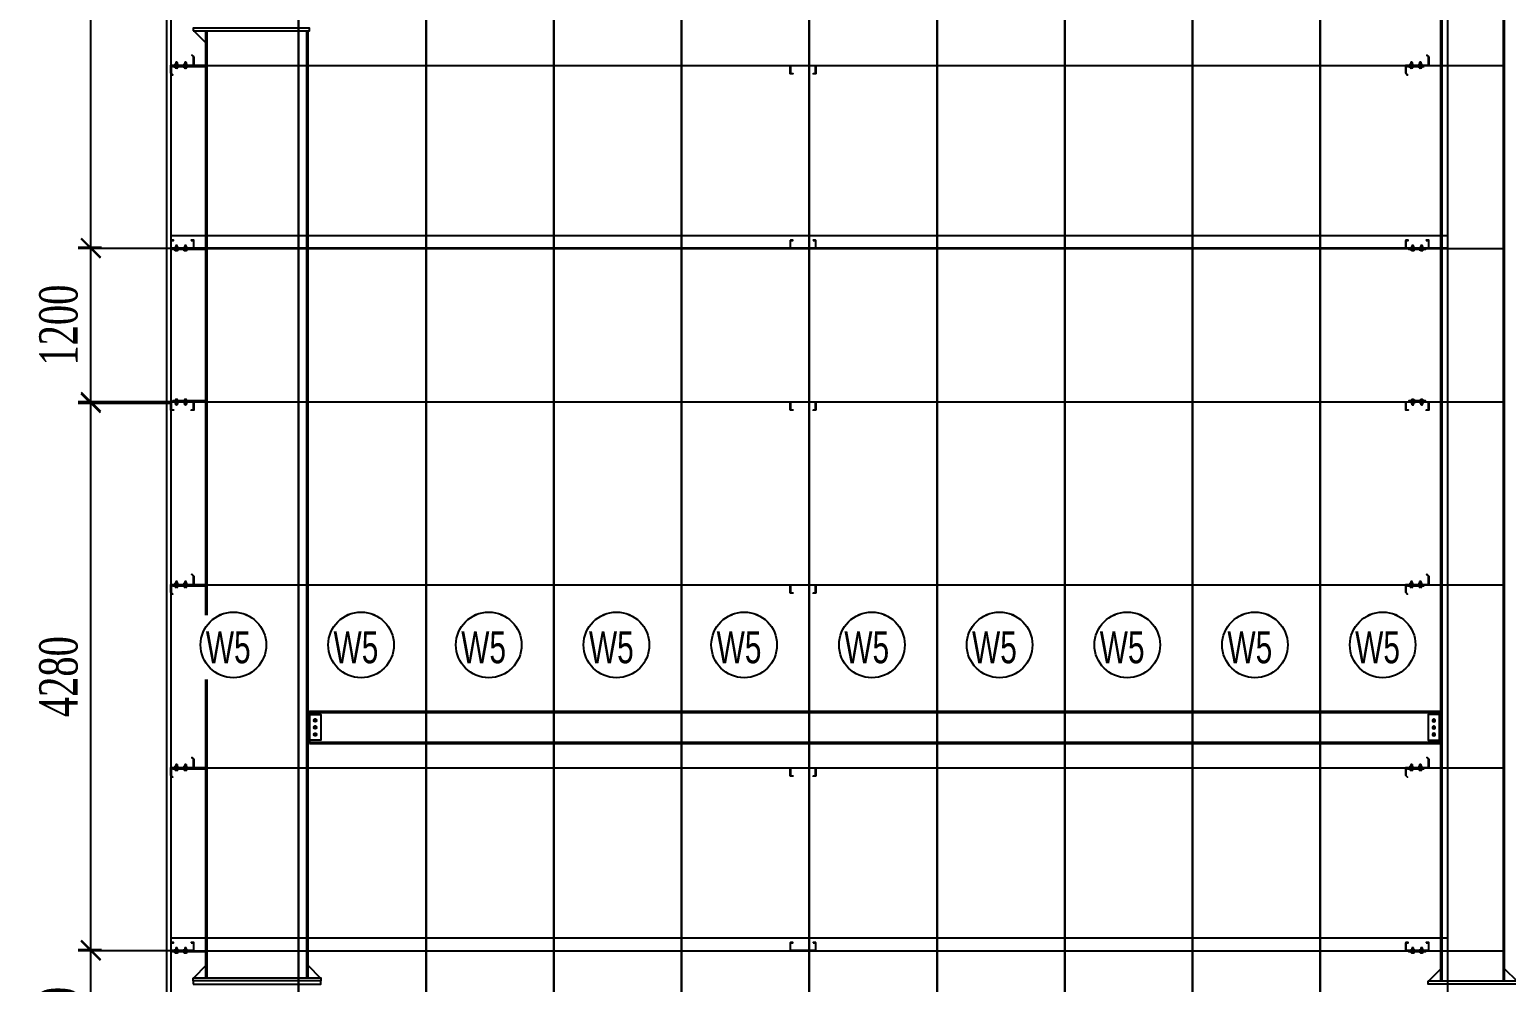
# Model space of a CAD drawing. Header units: inches. Extents: x 315041 to 662841, y -45540 to -35018.
# Drawn here: x 332066.6 to 332182.2, y -38412.7 to -38338 of the extents above; entities that cross this region are included whole.
import ezdxf

# ---------------------------------------------------------------- set-up
doc = ezdxf.new("R2010")
doc.units = ezdxf.units.IN
doc.header["$MEASUREMENT"] = 0
doc.linetypes.add('CENTER2', pattern=[28.575, 19.05, -3.175, 3.175, -3.175])
for name, color, linetype in [('2', 2, 'Continuous'), ('251', 251, 'Continuous'), ('3', 3, 'Continuous'), ('5', 5, 'Continuous'), ('6', 6, 'Continuous'), ('7', 7, 'Continuous'), ('8', 8, 'Continuous'), ('9', 9, 'Continuous')]:
    doc.layers.add(name, color=color, linetype=linetype)
doc.styles.add('ST1', font='times.ttf', dxfattribs={"width": 0.7})
doc.styles.add('ST1H', font='vnshxh.shx', dxfattribs={"width": 0.7})
doc.dimstyles.new('100', dxfattribs={"dimtxt": 3, "dimasz": 1.5, "dimexe": 1, "dimexo": 0, "dimgap": 1, "dimtad": 1, "dimdec": 0, "dimlfac": 100, "dimzin": 0, "dimdsep": 46, "dimtxsty": 'ST1', "dimblk": 'OBLIQUE', "dimcen": 1, "dimdle": 1, "dimclrd": 8, "dimclre": 8, "dimclrt": 3, "dimadec": 0, "dimazin": 0, "dimtfac": 1, "dimtdec": 0, "dimtix": 1, "dimtmove": 1, "dimatfit": 3, "dimfxl": 0, "dimtfill": 1, "dimtolj": 1, "dimtzin": 0, "dimlwd": -1, "dimlwe": -1, "dimarcsym": 1})

# ---------------------------------------------------------------- blocks, each defined once
blk = doc.blocks.new('A$C2C995D6F')
at = {"layer": '7'}
for p, q in [((0.252, 0.126), (0, 0.126)), ((0.126, 0.252), (0.126, 0))]:
    blk.add_line(p, q, dxfattribs=at)
blk.add_circle((0.126, 0.126), 0.0917, dxfattribs=at)
blk = doc.blocks.new('A$C6A7930B6')
at = {"layer": '2'}
h = blk.add_hatch(dxfattribs=at)
h.set_pattern_fill('ANSI31', color=256, scale=0.125, angle=-90, style=0)
h.set_pattern_definition([(315, (3303.04439, 11524.56439), (0.011048543456, 0.011048543456), [])])
h.paths.add_polyline_path([(1.5, 1.185), (1.5, 0.619), (0.016, 0.619), (0.016, 0.124), (0.129, 0.011), (0.118, 0), (0, 0.118), (0, 0.635), (1.484, 0.635), (1.484, 1.179), (1.371, 1.292), (1.382, 1.303)])
at = {"layer": '251'}
h = blk.add_hatch(color=256, dxfattribs=at)
h.paths.add_polyline_path([(0.314, 0.668), (0.31, 0.668, 0.192582), (0.332, 0.676, 0.192582), (0.353, 0.668)])
h.paths.add_polyline_path([(0.397, 0.668, 0.192582), (0.418, 0.676, 0.192582), (0.44, 0.668)])
h = blk.add_hatch(color=256, dxfattribs=at)
h.paths.add_polyline_path([(0.314, 0.455), (0.31, 0.455, 0.192582), (0.332, 0.464, 0.192582), (0.353, 0.455)])
h.paths.add_polyline_path([(0.397, 0.455, 0.192582), (0.418, 0.464, 0.192582), (0.44, 0.455)])
h = blk.add_hatch(color=256, dxfattribs=at)
h.paths.add_polyline_path([(0.898, 0.668), (0.893, 0.668, 0.192582), (0.915, 0.676, 0.192582), (0.937, 0.668)])
h.paths.add_polyline_path([(0.98, 0.668, 0.192582), (1.002, 0.676, 0.192582), (1.023, 0.668)])
h = blk.add_hatch(color=256, dxfattribs=at)
h.paths.add_polyline_path([(0.898, 0.455), (0.893, 0.455, 0.192582), (0.915, 0.464, 0.192582), (0.937, 0.455)])
h.paths.add_polyline_path([(0.98, 0.455, 0.192582), (1.002, 0.464, 0.192582), (1.023, 0.455)])
at = {"layer": '9', "linetype": 'Continuous'}
h = blk.add_hatch(dxfattribs=at)
h.set_pattern_fill('ANSI31', color=250, scale=0.25, angle=-90, style=0)
h.set_pattern_definition([(315, (3302.900187, 11527.014995), (0.02209708691, 0.02209708691), [])])
h.paths.add_polyline_path([(2.292, 0.552), (2.292, 0.619), (0.125, 0.619), (0.125, 0.552)])
at = {"layer": '2'}
blk.add_lwpolyline([(1.5, 1.185), (1.5, 0.619), (0.016, 0.619), (0.016, 0.124), (0.129, 0.011), (0.118, 0), (0, 0.118), (0, 0.635), (1.484, 0.635), (1.484, 1.179), (1.371, 1.292), (1.382, 1.303)], close=True, dxfattribs=at)
at = {"layer": '5', "linetype": 'CENTER2', "ltscale": 0.2}
for p, q in [((0.375, 0.436), (0.375, 0.859)), ((0.958, 0.436), (0.958, 0.859))]:
    blk.add_line(p, q, dxfattribs=at)
at = {"layer": '6'}
blk.add_lwpolyline([(2.292, 0.552), (2.292, 0.619), (0.125, 0.619), (0.125, 0.552), (2.292, 0.552)], dxfattribs=at)
at = {"layer": '8'}
for p, q in [((0.288, 0.676), (0.288, 0.739)), ((0.288, 0.464), (0.288, 0.526)), ((0.44, 0.748), (0.31, 0.748)), ((0.44, 0.535), (0.31, 0.535)), ((0.436, 0.668), (0.314, 0.668)), ((0.436, 0.552), (0.314, 0.552)), ((0.436, 0.455), (0.314, 0.455)), ((0.335, 0.832), (0.325, 0.824)), ((0.325, 0.824), (0.335, 0.817)), ((0.335, 0.772), (0.325, 0.764)), ((0.325, 0.764), (0.325, 0.748)), ((0.325, 0.635), (0.325, 0.552)), ((0.332, 0.676), (0.332, 0.739)), ((0.332, 0.676), (0.332, 0.739)), ((0.332, 0.464), (0.332, 0.526)), ((0.332, 0.464), (0.332, 0.526)), ((0.415, 0.837), (0.335, 0.837)), ((0.335, 0.832), (0.335, 0.837)), ((0.335, 0.832), (0.375, 0.835)), ((0.35, 0.759), (0.415, 0.765)), ((0.425, 0.759), (0.35, 0.759)), ((0.375, 0.837), (0.375, 0.835)), ((0.375, 0.835), (0.375, 0.837)), ((0.415, 0.837), (0.42, 0.83)), ((0.42, 0.83), (0.415, 0.825)), ((0.415, 0.78), (0.425, 0.774)), ((0.425, 0.774), (0.415, 0.765)), ((0.415, 0.765), (0.425, 0.759)), ((0.418, 0.676), (0.418, 0.739)), ((0.418, 0.464), (0.418, 0.526)), ((0.425, 0.759), (0.425, 0.748)), ((0.425, 0.635), (0.425, 0.552)), ((0.462, 0.676), (0.462, 0.739)), ((0.462, 0.464), (0.462, 0.526)), ((0.872, 0.676), (0.872, 0.739)), ((0.872, 0.464), (0.872, 0.526)), ((1.023, 0.748), (0.893, 0.748)), ((1.023, 0.535), (0.893, 0.535)), ((1.019, 0.668), (0.898, 0.668)), ((1.019, 0.552), (0.898, 0.552)), ((1.019, 0.455), (0.898, 0.455)), ((0.918, 0.832), (0.908, 0.824)), ((0.908, 0.824), (0.918, 0.817)), ((0.918, 0.772), (0.908, 0.764)), ((0.908, 0.764), (0.908, 0.748)), ((0.908, 0.635), (0.908, 0.552)), ((0.915, 0.676), (0.915, 0.739)), ((0.915, 0.676), (0.915, 0.739)), ((0.915, 0.464), (0.915, 0.526)), ((0.915, 0.464), (0.915, 0.526)), ((0.998, 0.837), (0.918, 0.837)), ((0.918, 0.832), (0.918, 0.837)), ((0.918, 0.832), (0.958, 0.835)), ((0.933, 0.759), (0.998, 0.765)), ((1.008, 0.759), (0.933, 0.759)), ((0.958, 0.837), (0.958, 0.835)), ((0.958, 0.835), (0.958, 0.837)), ((0.998, 0.837), (1.003, 0.83)), ((1.003, 0.83), (0.998, 0.825)), ((0.998, 0.78), (1.008, 0.774)), ((1.008, 0.774), (0.998, 0.765)), ((0.998, 0.765), (1.008, 0.759)), ((1.002, 0.676), (1.002, 0.739)), ((1.002, 0.464), (1.002, 0.526)), ((1.008, 0.759), (1.008, 0.748)), ((1.008, 0.635), (1.008, 0.552)), ((1.045, 0.676), (1.045, 0.739)), ((1.045, 0.464), (1.045, 0.526))]:
    blk.add_line(p, q, dxfattribs=at)
for points in [[(0.275, 0.65), (0.275, 0.668), (0.475, 0.668), (0.475, 0.65)], [(0.275, 0.535), (0.275, 0.552), (0.475, 0.552), (0.475, 0.535)], [(0.335, 0.817), (0.325, 0.809), (0.335, 0.802), (0.415, 0.81), (0.425, 0.819), (0.415, 0.825)], [(0.335, 0.802), (0.325, 0.794), (0.335, 0.787), (0.415, 0.795), (0.425, 0.804), (0.415, 0.81)], [(0.335, 0.787), (0.325, 0.779), (0.335, 0.772), (0.415, 0.78), (0.425, 0.789), (0.415, 0.795)], [(0.859, 0.65), (0.859, 0.668), (1.058, 0.668), (1.058, 0.65)], [(0.859, 0.535), (0.859, 0.552), (1.058, 0.552), (1.058, 0.535)], [(0.918, 0.817), (0.908, 0.809), (0.918, 0.802), (0.998, 0.81), (1.008, 0.819), (0.998, 0.825)], [(0.918, 0.802), (0.908, 0.794), (0.918, 0.787), (0.998, 0.795), (1.008, 0.804), (0.998, 0.81)], [(0.918, 0.787), (0.908, 0.779), (0.918, 0.772), (0.998, 0.78), (1.008, 0.789), (0.998, 0.795)]]:
    blk.add_lwpolyline(points, close=True, dxfattribs=at)
for centre, start, end in [((0.31, 0.716), 46.39718, 133.60282), ((0.31, 0.699), 226.39718, 313.60282), ((0.31, 0.503), 46.39718, 133.60282), ((0.31, 0.486), 226.39718, 313.60282), ((0.353, 0.716), 90, 133.60282), ((0.353, 0.699), 226.39718, 270), ((0.353, 0.503), 90, 133.60282), ((0.353, 0.486), 226.39718, 270), ((0.397, 0.716), 46.39718, 90), ((0.397, 0.699), 270, 313.60282), ((0.397, 0.503), 46.39718, 90), ((0.397, 0.486), 270, 313.60282), ((0.44, 0.716), 46.39718, 133.60282), ((0.44, 0.699), 226.39718, 313.60282), ((0.44, 0.503), 46.39718, 133.60282), ((0.44, 0.486), 226.39718, 313.60282), ((0.893, 0.716), 46.39718, 133.60282), ((0.893, 0.699), 226.39718, 313.60282), ((0.893, 0.503), 46.39718, 133.60282), ((0.893, 0.486), 226.39718, 313.60282), ((0.937, 0.716), 90, 133.60282), ((0.937, 0.699), 226.39718, 270), ((0.937, 0.503), 90, 133.60282), ((0.937, 0.486), 226.39718, 270), ((0.98, 0.716), 46.39718, 90), ((0.98, 0.699), 270, 313.60282), ((0.98, 0.503), 46.39718, 90), ((0.98, 0.486), 270, 313.60282), ((1.023, 0.716), 46.39718, 133.60282), ((1.023, 0.699), 226.39718, 313.60282), ((1.023, 0.503), 46.39718, 133.60282), ((1.023, 0.486), 226.39718, 313.60282)]:
    blk.add_arc(centre, 0.0314, start, end, dxfattribs=at)
blk = doc.blocks.new('*U148')
at = {"layer": '251'}
h = blk.add_hatch(color=256, dxfattribs=at)
h.paths.add_polyline_path([(-0.053, -0.04), (-0.053, -0.043, -0.192582), (-0.048, -0.029, -0.192582), (-0.053, -0.014)])
h.paths.add_polyline_path([(-0.053, 0.014, -0.192582), (-0.048, 0.029, -0.192582), (-0.053, 0.043)])
h = blk.add_hatch(color=256, dxfattribs=at)
h.paths.add_polyline_path([(0.067, -0.04), (0.067, -0.043, -0.192582), (0.073, -0.029, -0.192582), (0.067, -0.014)])
h.paths.add_polyline_path([(0.067, 0.014, -0.192582), (0.073, 0.029, -0.192582), (0.067, 0.043)])
at = {"layer": '5', "linetype": 'CENTER2', "ltscale": 0.2}
blk.add_line((-0.077, 0), (0.206, 0), dxfattribs=at)
at = {"layer": '8'}
for p, q in [((-0.053, 0.04), (-0.053, -0.04)), ((-0.048, 0.058), (-0.006, 0.058)), ((-0.048, 0.029), (-0.006, 0.029)), ((0, 0.043), (0, -0.043)), ((0.056, 0.033), (0, 0.033)), ((0.056, -0.066), (0.056, 0.066)), ((0.056, 0.066), (0.067, 0.066)), ((0.067, -0.066), (0.067, 0.066)), ((0.067, 0.04), (0.067, -0.04)), ((0.073, 0.058), (0.115, 0.058)), ((0.073, 0.029), (0.115, 0.029)), ((0.12, 0.043), (0.12, -0.043)), ((0.128, 0.033), (0.12, 0.033)), ((0.132, 0.027), (0.128, 0.033)), ((0.128, 0.033), (0.128, -0.017)), ((0.128, -0.017), (0.132, 0.027)), ((0.138, 0.033), (0.132, 0.027)), ((0.142, 0.027), (0.138, 0.033)), ((0.175, 0.03), (0.172, 0.027)), ((0.18, 0.027), (0.175, 0.03)), ((0.177, -0.027), (0.178, 0)), ((0.18, 0), (0.178, 0)), ((0.178, 0), (0.18, 0)), ((0.18, 0.027), (0.18, -0.027)), ((-0.048, -0.029), (-0.006, -0.029)), ((-0.048, -0.029), (-0.006, -0.029)), ((-0.048, -0.058), (-0.006, -0.058)), ((0.056, -0.033), (0, -0.033)), ((0.056, -0.066), (0.067, -0.066)), ((0.073, -0.029), (0.115, -0.029)), ((0.073, -0.029), (0.115, -0.029)), ((0.073, -0.058), (0.115, -0.058)), ((0.131, -0.033), (0.12, -0.033)), ((0.137, -0.027), (0.131, -0.033)), ((0.171, -0.033), (0.167, -0.027)), ((0.177, -0.027), (0.171, -0.033)), ((0.177, -0.027), (0.18, -0.027))]:
    blk.add_line(p, q, dxfattribs=at)
for points in [[(0.147, -0.027), (0.141, -0.033), (0.137, -0.027), (0.142, 0.027), (0.148, 0.033), (0.152, 0.027)], [(0.157, -0.027), (0.151, -0.033), (0.147, -0.027), (0.152, 0.027), (0.158, 0.033), (0.162, 0.027)], [(0.167, -0.027), (0.161, -0.033), (0.157, -0.027), (0.162, 0.027), (0.168, 0.033), (0.172, 0.027)]]:
    blk.add_lwpolyline(points, close=True, dxfattribs=at)
for centre, start, end in [((-0.032, 0.043), 136.39718, 223.60282), ((-0.032, 0.014), 136.39718, 180), ((-0.021, 0.043), 316.39718, 43.60282), ((-0.021, 0.014), 0, 43.60282), ((0.088, 0.043), 136.39718, 223.60282), ((0.088, 0.014), 136.39718, 180), ((0.099, 0.043), 316.39718, 43.60282), ((0.099, 0.014), 0, 43.60282), ((-0.032, -0.014), 180, 223.60282), ((-0.032, -0.043), 136.39718, 223.60282), ((-0.021, -0.014), 316.39718, 0), ((-0.021, -0.043), 316.39718, 43.60282), ((0.088, -0.014), 180, 223.60282), ((0.088, -0.043), 136.39718, 223.60282), ((0.099, -0.014), 316.39718, 0), ((0.099, -0.043), 316.39718, 43.60282)]:
    blk.add_arc(centre, 0.0209, start, end, dxfattribs=at)
blk = doc.blocks.new('*U149')
at = {"layer": '251'}
h = blk.add_hatch(color=256, dxfattribs=at)
h.paths.add_polyline_path([(-0.053, -0.04), (-0.053, -0.043, -0.192582), (-0.048, -0.029, -0.192582), (-0.053, -0.014)])
h.paths.add_polyline_path([(-0.053, 0.014, -0.192582), (-0.048, 0.029, -0.192582), (-0.053, 0.043)])
h = blk.add_hatch(color=256, dxfattribs=at)
h.paths.add_polyline_path([(0.067, -0.04), (0.067, -0.043, -0.192582), (0.073, -0.029, -0.192582), (0.067, -0.014)])
h.paths.add_polyline_path([(0.067, 0.014, -0.192582), (0.073, 0.029, -0.192582), (0.067, 0.043)])
at = {"layer": '5', "linetype": 'CENTER2', "ltscale": 0.2}
blk.add_line((-0.077, 0), (0.206, 0), dxfattribs=at)
at = {"layer": '8'}
for p, q in [((-0.053, 0.04), (-0.053, -0.04)), ((-0.048, 0.058), (-0.006, 0.058)), ((-0.048, 0.029), (-0.006, 0.029)), ((0, 0.043), (0, -0.043)), ((0.056, 0.033), (0, 0.033)), ((0.056, -0.066), (0.056, 0.066)), ((0.056, 0.066), (0.067, 0.066)), ((0.067, -0.066), (0.067, 0.066)), ((0.067, 0.04), (0.067, -0.04)), ((0.073, 0.058), (0.115, 0.058)), ((0.073, 0.029), (0.115, 0.029)), ((0.12, 0.043), (0.12, -0.043)), ((0.128, 0.033), (0.12, 0.033)), ((0.132, 0.027), (0.128, 0.033)), ((0.128, 0.033), (0.128, -0.017)), ((0.128, -0.017), (0.132, 0.027)), ((0.138, 0.033), (0.132, 0.027)), ((0.142, 0.027), (0.138, 0.033)), ((0.175, 0.03), (0.172, 0.027)), ((0.18, 0.027), (0.175, 0.03)), ((0.177, -0.027), (0.178, 0)), ((0.18, 0), (0.178, 0)), ((0.178, 0), (0.18, 0)), ((0.18, 0.027), (0.18, -0.027)), ((-0.048, -0.029), (-0.006, -0.029)), ((-0.048, -0.029), (-0.006, -0.029)), ((-0.048, -0.058), (-0.006, -0.058)), ((0.056, -0.033), (0, -0.033)), ((0.056, -0.066), (0.067, -0.066)), ((0.073, -0.029), (0.115, -0.029)), ((0.073, -0.029), (0.115, -0.029)), ((0.073, -0.058), (0.115, -0.058)), ((0.131, -0.033), (0.12, -0.033)), ((0.137, -0.027), (0.131, -0.033)), ((0.171, -0.033), (0.167, -0.027)), ((0.177, -0.027), (0.171, -0.033)), ((0.177, -0.027), (0.18, -0.027))]:
    blk.add_line(p, q, dxfattribs=at)
for points in [[(0.147, -0.027), (0.141, -0.033), (0.137, -0.027), (0.142, 0.027), (0.148, 0.033), (0.152, 0.027)], [(0.157, -0.027), (0.151, -0.033), (0.147, -0.027), (0.152, 0.027), (0.158, 0.033), (0.162, 0.027)], [(0.167, -0.027), (0.161, -0.033), (0.157, -0.027), (0.162, 0.027), (0.168, 0.033), (0.172, 0.027)]]:
    blk.add_lwpolyline(points, close=True, dxfattribs=at)
for centre, start, end in [((-0.032, 0.043), 136.39718, 223.60282), ((-0.032, 0.014), 136.39718, 180), ((-0.021, 0.043), 316.39718, 43.60282), ((-0.021, 0.014), 0, 43.60282), ((0.088, 0.043), 136.39718, 223.60282), ((0.088, 0.014), 136.39718, 180), ((0.099, 0.043), 316.39718, 43.60282), ((0.099, 0.014), 0, 43.60282), ((-0.032, -0.014), 180, 223.60282), ((-0.032, -0.043), 136.39718, 223.60282), ((-0.021, -0.014), 316.39718, 0), ((-0.021, -0.043), 316.39718, 43.60282), ((0.088, -0.014), 180, 223.60282), ((0.088, -0.043), 136.39718, 223.60282), ((0.099, -0.014), 316.39718, 0), ((0.099, -0.043), 316.39718, 43.60282)]:
    blk.add_arc(centre, 0.0209, start, end, dxfattribs=at)
blk = doc.blocks.new('A$C174458B3')
at = {"layer": '2'}
blk.add_lwpolyline([(1.333, 0.017), (1.483, 0.017), (1.483, 0.525), (0.017, 0.525), (0.017, 0.017), (0.167, 0.017), (0.167, 0), (0, 0), (0, 0.542), (1.5, 0.542), (1.5, 0), (1.333, 0), (1.333, 0.017)], dxfattribs=at)
at = {"layer": '5'}
blk.add_lwpolyline([(2.292, 0.542), (2.292, 0.608), (0.125, 0.608), (0.125, 0.542), (2.292, 0.542)], dxfattribs=at)
at = {"layer": '251', "color": 147, "xscale": 1.5, "yscale": 1.5, "zscale": 1.5, "rotation": 270}
for name, p in [('*U149', (0.375, 0.608)), ('*U148', (0.958, 0.608))]:
    blk.add_blockref(name, p, dxfattribs=at)
blk = doc.blocks.new('A$C2426415A')
at = {"layer": '2'}
h = blk.add_hatch(dxfattribs=at)
h.set_pattern_fill('ANSI31', color=256, scale=0.125, angle=-90, style=0)
h.set_pattern_definition([(315, (3303.044389, 11524.564393), (0.011048543456, 0.011048543456), [])])
h.paths.add_polyline_path([(1.5, 1.185), (1.5, 0.619), (0.016, 0.619), (0.016, 0.124), (0.129, 0.011), (0.118, 0), (0, 0.118), (0, 0.635), (1.484, 0.635), (1.484, 1.179), (1.371, 1.292), (1.382, 1.303)])
at = {"layer": '251'}
h = blk.add_hatch(color=256, dxfattribs=at)
h.paths.add_polyline_path([(0.314, 0.668), (0.31, 0.668, 0.192582), (0.332, 0.676, 0.192582), (0.353, 0.668)])
h.paths.add_polyline_path([(0.397, 0.668, 0.192582), (0.418, 0.676, 0.192582), (0.44, 0.668)])
h = blk.add_hatch(color=256, dxfattribs=at)
h.paths.add_polyline_path([(0.314, 0.455), (0.31, 0.455, 0.192582), (0.332, 0.464, 0.192582), (0.353, 0.455)])
h.paths.add_polyline_path([(0.397, 0.455, 0.192582), (0.418, 0.464, 0.192582), (0.44, 0.455)])
h = blk.add_hatch(color=256, dxfattribs=at)
h.paths.add_polyline_path([(0.898, 0.668), (0.893, 0.668, 0.192582), (0.915, 0.676, 0.192582), (0.937, 0.668)])
h.paths.add_polyline_path([(0.98, 0.668, 0.192582), (1.002, 0.676, 0.192582), (1.023, 0.668)])
h = blk.add_hatch(color=256, dxfattribs=at)
h.paths.add_polyline_path([(0.898, 0.455), (0.893, 0.455, 0.192582), (0.915, 0.464, 0.192582), (0.937, 0.455)])
h.paths.add_polyline_path([(0.98, 0.455, 0.192582), (1.002, 0.464, 0.192582), (1.023, 0.455)])
at = {"layer": '9', "linetype": 'Continuous'}
h = blk.add_hatch(dxfattribs=at)
h.set_pattern_fill('ANSI31', color=250, scale=0.25, angle=-90, style=0)
h.set_pattern_definition([(315, (3302.900186, 11527.014998), (0.02209708691, 0.02209708691), [])])
h.paths.add_polyline_path([(1.208, 0.552), (1.208, 0.619), (0.125, 0.619), (0.125, 0.552)])
at = {"layer": '2'}
blk.add_lwpolyline([(1.5, 1.185), (1.5, 0.619), (0.016, 0.619), (0.016, 0.124), (0.129, 0.011), (0.118, 0), (0, 0.118), (0, 0.635), (1.484, 0.635), (1.484, 1.179), (1.371, 1.292), (1.382, 1.303)], close=True, dxfattribs=at)
at = {"layer": '5', "linetype": 'CENTER2', "ltscale": 0.2}
for p, q in [((0.375, 0.436), (0.375, 0.859)), ((0.958, 0.436), (0.958, 0.859))]:
    blk.add_line(p, q, dxfattribs=at)
at = {"layer": '6'}
blk.add_lwpolyline([(1.208, 0.552), (1.208, 0.619), (0.125, 0.619), (0.125, 0.552), (1.208, 0.552)], dxfattribs=at)
at = {"layer": '8'}
for p, q in [((0.288, 0.676), (0.288, 0.739)), ((0.288, 0.464), (0.288, 0.526)), ((0.44, 0.748), (0.31, 0.748)), ((0.44, 0.535), (0.31, 0.535)), ((0.436, 0.668), (0.314, 0.668)), ((0.436, 0.552), (0.314, 0.552)), ((0.436, 0.455), (0.314, 0.455)), ((0.335, 0.832), (0.325, 0.824)), ((0.325, 0.824), (0.335, 0.817)), ((0.335, 0.772), (0.325, 0.764)), ((0.325, 0.764), (0.325, 0.748)), ((0.325, 0.635), (0.325, 0.552)), ((0.332, 0.676), (0.332, 0.739)), ((0.332, 0.676), (0.332, 0.739)), ((0.332, 0.464), (0.332, 0.526)), ((0.332, 0.464), (0.332, 0.526)), ((0.415, 0.837), (0.335, 0.837)), ((0.335, 0.832), (0.335, 0.837)), ((0.335, 0.832), (0.375, 0.835)), ((0.35, 0.759), (0.415, 0.765)), ((0.425, 0.759), (0.35, 0.759)), ((0.375, 0.837), (0.375, 0.835)), ((0.375, 0.835), (0.375, 0.837)), ((0.415, 0.837), (0.42, 0.83)), ((0.42, 0.83), (0.415, 0.825)), ((0.415, 0.78), (0.425, 0.774)), ((0.425, 0.774), (0.415, 0.765)), ((0.415, 0.765), (0.425, 0.759)), ((0.418, 0.676), (0.418, 0.739)), ((0.418, 0.464), (0.418, 0.526)), ((0.425, 0.759), (0.425, 0.748)), ((0.425, 0.635), (0.425, 0.552)), ((0.462, 0.676), (0.462, 0.739)), ((0.462, 0.464), (0.462, 0.526)), ((0.872, 0.676), (0.872, 0.739)), ((0.872, 0.464), (0.872, 0.526)), ((1.023, 0.748), (0.893, 0.748)), ((1.023, 0.535), (0.893, 0.535)), ((1.019, 0.668), (0.898, 0.668)), ((1.019, 0.552), (0.898, 0.552)), ((1.019, 0.455), (0.898, 0.455)), ((0.918, 0.832), (0.908, 0.824)), ((0.908, 0.824), (0.918, 0.817)), ((0.918, 0.772), (0.908, 0.764)), ((0.908, 0.764), (0.908, 0.748)), ((0.908, 0.635), (0.908, 0.552)), ((0.915, 0.676), (0.915, 0.739)), ((0.915, 0.676), (0.915, 0.739)), ((0.915, 0.464), (0.915, 0.526)), ((0.915, 0.464), (0.915, 0.526)), ((0.998, 0.837), (0.918, 0.837)), ((0.918, 0.832), (0.918, 0.837)), ((0.918, 0.832), (0.958, 0.835)), ((0.933, 0.759), (0.998, 0.765)), ((1.008, 0.759), (0.933, 0.759)), ((0.958, 0.837), (0.958, 0.835)), ((0.958, 0.835), (0.958, 0.837)), ((0.998, 0.837), (1.003, 0.83)), ((1.003, 0.83), (0.998, 0.825)), ((0.998, 0.78), (1.008, 0.774)), ((1.008, 0.774), (0.998, 0.765)), ((0.998, 0.765), (1.008, 0.759)), ((1.002, 0.676), (1.002, 0.739)), ((1.002, 0.464), (1.002, 0.526)), ((1.008, 0.759), (1.008, 0.748)), ((1.008, 0.635), (1.008, 0.552)), ((1.045, 0.676), (1.045, 0.739)), ((1.045, 0.464), (1.045, 0.526))]:
    blk.add_line(p, q, dxfattribs=at)
for points in [[(0.275, 0.65), (0.275, 0.668), (0.475, 0.668), (0.475, 0.65)], [(0.275, 0.535), (0.275, 0.552), (0.475, 0.552), (0.475, 0.535)], [(0.335, 0.817), (0.325, 0.809), (0.335, 0.802), (0.415, 0.81), (0.425, 0.819), (0.415, 0.825)], [(0.335, 0.802), (0.325, 0.794), (0.335, 0.787), (0.415, 0.795), (0.425, 0.804), (0.415, 0.81)], [(0.335, 0.787), (0.325, 0.779), (0.335, 0.772), (0.415, 0.78), (0.425, 0.789), (0.415, 0.795)], [(0.859, 0.65), (0.859, 0.668), (1.058, 0.668), (1.058, 0.65)], [(0.859, 0.535), (0.859, 0.552), (1.058, 0.552), (1.058, 0.535)], [(0.918, 0.817), (0.908, 0.809), (0.918, 0.802), (0.998, 0.81), (1.008, 0.819), (0.998, 0.825)], [(0.918, 0.802), (0.908, 0.794), (0.918, 0.787), (0.998, 0.795), (1.008, 0.804), (0.998, 0.81)], [(0.918, 0.787), (0.908, 0.779), (0.918, 0.772), (0.998, 0.78), (1.008, 0.789), (0.998, 0.795)]]:
    blk.add_lwpolyline(points, close=True, dxfattribs=at)
for centre, start, end in [((0.31, 0.716), 46.39718, 133.60282), ((0.31, 0.699), 226.39718, 313.60282), ((0.31, 0.503), 46.39718, 133.60282), ((0.31, 0.486), 226.39718, 313.60282), ((0.353, 0.716), 90, 133.60282), ((0.353, 0.699), 226.39718, 270), ((0.353, 0.503), 90, 133.60282), ((0.353, 0.486), 226.39718, 270), ((0.397, 0.716), 46.39718, 90), ((0.397, 0.699), 270, 313.60282), ((0.397, 0.503), 46.39718, 90), ((0.397, 0.486), 270, 313.60282), ((0.44, 0.716), 46.39718, 133.60282), ((0.44, 0.699), 226.39718, 313.60282), ((0.44, 0.503), 46.39718, 133.60282), ((0.44, 0.486), 226.39718, 313.60282), ((0.893, 0.716), 46.39718, 133.60282), ((0.893, 0.699), 226.39718, 313.60282), ((0.893, 0.503), 46.39718, 133.60282), ((0.893, 0.486), 226.39718, 313.60282), ((0.937, 0.716), 90, 133.60282), ((0.937, 0.699), 226.39718, 270), ((0.937, 0.503), 90, 133.60282), ((0.937, 0.486), 226.39718, 270), ((0.98, 0.716), 46.39718, 90), ((0.98, 0.699), 270, 313.60282), ((0.98, 0.503), 46.39718, 90), ((0.98, 0.486), 270, 313.60282), ((1.023, 0.716), 46.39718, 133.60282), ((1.023, 0.699), 226.39718, 313.60282), ((1.023, 0.503), 46.39718, 133.60282), ((1.023, 0.486), 226.39718, 313.60282)]:
    blk.add_arc(centre, 0.0314, start, end, dxfattribs=at)
blk = doc.blocks.new('*U164')
at = {"layer": '251'}
h = blk.add_hatch(color=256, dxfattribs=at)
h.paths.add_polyline_path([(-0.053, -0.04), (-0.053, -0.043, -0.192582), (-0.048, -0.029, -0.192582), (-0.053, -0.014)])
h.paths.add_polyline_path([(-0.053, 0.014, -0.192582), (-0.048, 0.029, -0.192582), (-0.053, 0.043)])
h = blk.add_hatch(color=256, dxfattribs=at)
h.paths.add_polyline_path([(0.067, -0.04), (0.067, -0.043, -0.192582), (0.073, -0.029, -0.192582), (0.067, -0.014)])
h.paths.add_polyline_path([(0.067, 0.014, -0.192582), (0.073, 0.029, -0.192582), (0.067, 0.043)])
at = {"layer": '5', "linetype": 'CENTER2', "ltscale": 0.2}
blk.add_line((-0.077, 0), (0.206, 0), dxfattribs=at)
at = {"layer": '8'}
for p, q in [((-0.053, 0.04), (-0.053, -0.04)), ((-0.048, 0.058), (-0.006, 0.058)), ((-0.048, 0.029), (-0.006, 0.029)), ((0, 0.043), (0, -0.043)), ((0.056, 0.033), (0, 0.033)), ((0.056, -0.066), (0.056, 0.066)), ((0.056, 0.066), (0.067, 0.066)), ((0.067, -0.066), (0.067, 0.066)), ((0.067, 0.04), (0.067, -0.04)), ((0.073, 0.058), (0.115, 0.058)), ((0.073, 0.029), (0.115, 0.029)), ((0.12, 0.043), (0.12, -0.043)), ((0.128, 0.033), (0.12, 0.033)), ((0.132, 0.027), (0.128, 0.033)), ((0.128, 0.033), (0.128, -0.017)), ((0.128, -0.017), (0.132, 0.027)), ((0.138, 0.033), (0.132, 0.027)), ((0.142, 0.027), (0.138, 0.033)), ((0.175, 0.03), (0.172, 0.027)), ((0.18, 0.027), (0.175, 0.03)), ((0.177, -0.027), (0.178, 0)), ((0.18, 0), (0.178, 0)), ((0.178, 0), (0.18, 0)), ((0.18, 0.027), (0.18, -0.027)), ((-0.048, -0.029), (-0.006, -0.029)), ((-0.048, -0.029), (-0.006, -0.029)), ((-0.048, -0.058), (-0.006, -0.058)), ((0.056, -0.033), (0, -0.033)), ((0.056, -0.066), (0.067, -0.066)), ((0.073, -0.029), (0.115, -0.029)), ((0.073, -0.029), (0.115, -0.029)), ((0.073, -0.058), (0.115, -0.058)), ((0.131, -0.033), (0.12, -0.033)), ((0.137, -0.027), (0.131, -0.033)), ((0.171, -0.033), (0.167, -0.027)), ((0.177, -0.027), (0.171, -0.033)), ((0.177, -0.027), (0.18, -0.027))]:
    blk.add_line(p, q, dxfattribs=at)
for points in [[(0.147, -0.027), (0.141, -0.033), (0.137, -0.027), (0.142, 0.027), (0.148, 0.033), (0.152, 0.027)], [(0.157, -0.027), (0.151, -0.033), (0.147, -0.027), (0.152, 0.027), (0.158, 0.033), (0.162, 0.027)], [(0.167, -0.027), (0.161, -0.033), (0.157, -0.027), (0.162, 0.027), (0.168, 0.033), (0.172, 0.027)]]:
    blk.add_lwpolyline(points, close=True, dxfattribs=at)
for centre, start, end in [((-0.032, 0.043), 136.39718, 223.60282), ((-0.032, 0.014), 136.39718, 180), ((-0.021, 0.043), 316.39718, 43.60282), ((-0.021, 0.014), 0, 43.60282), ((0.088, 0.043), 136.39718, 223.60282), ((0.088, 0.014), 136.39718, 180), ((0.099, 0.043), 316.39718, 43.60282), ((0.099, 0.014), 0, 43.60282), ((-0.032, -0.014), 180, 223.60282), ((-0.032, -0.043), 136.39718, 223.60282), ((-0.021, -0.014), 316.39718, 0), ((-0.021, -0.043), 316.39718, 43.60282), ((0.088, -0.014), 180, 223.60282), ((0.088, -0.043), 136.39718, 223.60282), ((0.099, -0.014), 316.39718, 0), ((0.099, -0.043), 316.39718, 43.60282)]:
    blk.add_arc(centre, 0.0209, start, end, dxfattribs=at)
blk = doc.blocks.new('*U165')
at = {"layer": '251'}
h = blk.add_hatch(color=256, dxfattribs=at)
h.paths.add_polyline_path([(-0.053, -0.04), (-0.053, -0.043, -0.192582), (-0.048, -0.029, -0.192582), (-0.053, -0.014)])
h.paths.add_polyline_path([(-0.053, 0.014, -0.192582), (-0.048, 0.029, -0.192582), (-0.053, 0.043)])
h = blk.add_hatch(color=256, dxfattribs=at)
h.paths.add_polyline_path([(0.067, -0.04), (0.067, -0.043, -0.192582), (0.073, -0.029, -0.192582), (0.067, -0.014)])
h.paths.add_polyline_path([(0.067, 0.014, -0.192582), (0.073, 0.029, -0.192582), (0.067, 0.043)])
at = {"layer": '5', "linetype": 'CENTER2', "ltscale": 0.2}
blk.add_line((-0.077, 0), (0.206, 0), dxfattribs=at)
at = {"layer": '8'}
for p, q in [((-0.053, 0.04), (-0.053, -0.04)), ((-0.048, 0.058), (-0.006, 0.058)), ((-0.048, 0.029), (-0.006, 0.029)), ((0, 0.043), (0, -0.043)), ((0.056, 0.033), (0, 0.033)), ((0.056, -0.066), (0.056, 0.066)), ((0.056, 0.066), (0.067, 0.066)), ((0.067, -0.066), (0.067, 0.066)), ((0.067, 0.04), (0.067, -0.04)), ((0.073, 0.058), (0.115, 0.058)), ((0.073, 0.029), (0.115, 0.029)), ((0.12, 0.043), (0.12, -0.043)), ((0.128, 0.033), (0.12, 0.033)), ((0.132, 0.027), (0.128, 0.033)), ((0.128, 0.033), (0.128, -0.017)), ((0.128, -0.017), (0.132, 0.027)), ((0.138, 0.033), (0.132, 0.027)), ((0.142, 0.027), (0.138, 0.033)), ((0.175, 0.03), (0.172, 0.027)), ((0.18, 0.027), (0.175, 0.03)), ((0.177, -0.027), (0.178, 0)), ((0.18, 0), (0.178, 0)), ((0.178, 0), (0.18, 0)), ((0.18, 0.027), (0.18, -0.027)), ((-0.048, -0.029), (-0.006, -0.029)), ((-0.048, -0.029), (-0.006, -0.029)), ((-0.048, -0.058), (-0.006, -0.058)), ((0.056, -0.033), (0, -0.033)), ((0.056, -0.066), (0.067, -0.066)), ((0.073, -0.029), (0.115, -0.029)), ((0.073, -0.029), (0.115, -0.029)), ((0.073, -0.058), (0.115, -0.058)), ((0.131, -0.033), (0.12, -0.033)), ((0.137, -0.027), (0.131, -0.033)), ((0.171, -0.033), (0.167, -0.027)), ((0.177, -0.027), (0.171, -0.033)), ((0.177, -0.027), (0.18, -0.027))]:
    blk.add_line(p, q, dxfattribs=at)
for points in [[(0.147, -0.027), (0.141, -0.033), (0.137, -0.027), (0.142, 0.027), (0.148, 0.033), (0.152, 0.027)], [(0.157, -0.027), (0.151, -0.033), (0.147, -0.027), (0.152, 0.027), (0.158, 0.033), (0.162, 0.027)], [(0.167, -0.027), (0.161, -0.033), (0.157, -0.027), (0.162, 0.027), (0.168, 0.033), (0.172, 0.027)]]:
    blk.add_lwpolyline(points, close=True, dxfattribs=at)
for centre, start, end in [((-0.032, 0.043), 136.39718, 223.60282), ((-0.032, 0.014), 136.39718, 180), ((-0.021, 0.043), 316.39718, 43.60282), ((-0.021, 0.014), 0, 43.60282), ((0.088, 0.043), 136.39718, 223.60282), ((0.088, 0.014), 136.39718, 180), ((0.099, 0.043), 316.39718, 43.60282), ((0.099, 0.014), 0, 43.60282), ((-0.032, -0.014), 180, 223.60282), ((-0.032, -0.043), 136.39718, 223.60282), ((-0.021, -0.014), 316.39718, 0), ((-0.021, -0.043), 316.39718, 43.60282), ((0.088, -0.014), 180, 223.60282), ((0.088, -0.043), 136.39718, 223.60282), ((0.099, -0.014), 316.39718, 0), ((0.099, -0.043), 316.39718, 43.60282)]:
    blk.add_arc(centre, 0.0209, start, end, dxfattribs=at)
blk = doc.blocks.new('A$C3DCF6A79')
at = {"layer": '2'}
blk.add_lwpolyline([(1.333, 0.708), (1.483, 0.708), (1.483, 0.199), (0.017, 0.199), (0.017, 0.708), (0.167, 0.708), (0.167, 0.724), (0, 0.724), (0, 0.183), (1.5, 0.183), (1.5, 0.724), (1.333, 0.724), (1.333, 0.708)], dxfattribs=at)
at = {"layer": '5'}
blk.add_lwpolyline([(1.292, 0.183), (1.292, 0.116), (0.208, 0.116), (0.208, 0.183), (1.042, 0.183)], dxfattribs=at)
at = {"layer": '251', "color": 147, "xscale": -1.5, "yscale": 1.5, "zscale": 1.5, "rotation": 270}
for name, p in [('*U165', (0.458, 0.116)), ('*U164', (1.042, 0.116))]:
    blk.add_blockref(name, p, dxfattribs=at)
blk = doc.blocks.new('A$C4DC60D06')
at = {"layer": '2', "color": 9}
for p, q in [((81.848, 298.267), (184.299, 298.267)), ((81.848, 283.934), (184.299, 283.934)), ((81.848, 271.934), (184.299, 271.934)), ((81.848, 257.6), (184.299, 257.6)), ((81.848, 243.267), (184.299, 243.267)), ((81.848, 228.934), (184.299, 228.934))]:
    blk.add_line(p, q, dxfattribs=at)
at = {"layer": '2', "color": 9, "ltscale": 50}
for points in [[(130.156, 297.637), (130.336, 297.637), (130.336, 298.247), (128.376, 298.247), (128.376, 297.637), (128.556, 297.637), (128.556, 297.617), (128.376, 297.617, -0.4142136), (128.356, 297.637), (128.356, 298.247, -0.4142136), (128.376, 298.267), (130.336, 298.267, -0.4142136), (130.356, 298.247), (130.356, 297.637, -0.4142136), (130.336, 297.617), (130.156, 297.617), (130.156, 297.637)], [(130.156, 284.564), (130.336, 284.564), (130.336, 283.954), (128.376, 283.954), (128.376, 284.564), (128.556, 284.564), (128.556, 284.584), (128.376, 284.584, 0.4142136), (128.356, 284.564), (128.356, 283.954, 0.4142136), (128.376, 283.934), (130.336, 283.934, 0.4142136), (130.356, 283.954), (130.356, 284.564, 0.4142136), (130.336, 284.584), (130.156, 284.584), (130.156, 284.564)], [(130.156, 271.304), (130.336, 271.304), (130.336, 271.914), (128.376, 271.914), (128.376, 271.304), (128.556, 271.304), (128.556, 271.284), (128.376, 271.284, -0.4142136), (128.356, 271.304), (128.356, 271.914, -0.4142136), (128.376, 271.934), (130.336, 271.934, -0.4142136), (130.356, 271.914), (130.356, 271.304, -0.4142136), (130.336, 271.284), (130.156, 271.284), (130.156, 271.304)], [(130.156, 256.97), (130.336, 256.97), (130.336, 257.58), (128.376, 257.58), (128.376, 256.97), (128.556, 256.97), (128.556, 256.95), (128.376, 256.95, -0.4142136), (128.356, 256.97), (128.356, 257.58, -0.4142136), (128.376, 257.6), (130.336, 257.6, -0.4142136), (130.356, 257.58), (130.356, 256.97, -0.4142136), (130.336, 256.95), (130.156, 256.95), (130.156, 256.97)], [(130.156, 242.637), (130.336, 242.637), (130.336, 243.247), (128.376, 243.247), (128.376, 242.637), (128.556, 242.637), (128.556, 242.617), (128.376, 242.617, -0.4142136), (128.356, 242.637), (128.356, 243.247, -0.4142136), (128.376, 243.267), (130.336, 243.267, -0.4142136), (130.356, 243.247), (130.356, 242.637, -0.4142136), (130.336, 242.617), (130.156, 242.617), (130.156, 242.637)], [(130.156, 229.564), (130.336, 229.564), (130.336, 228.954), (128.376, 228.954), (128.376, 229.564), (128.556, 229.564), (128.556, 229.584), (128.376, 229.584, 0.4142136), (128.356, 229.564), (128.356, 228.954, 0.4142136), (128.376, 228.934), (130.336, 228.934, 0.4142136), (130.356, 228.954), (130.356, 229.564, 0.4142136), (130.336, 229.584), (130.156, 229.584), (130.156, 229.564)]]:
    blk.add_lwpolyline(points, format="xyb", dxfattribs=at)
at = {"layer": '3', "color": 9}
blk.add_lwpolyline([(79.848, 77.933), (79.548, 77.933), (79.548, 338.933), (79.848, 338.933)], close=True, dxfattribs=at)
at = {"layer": '8', "color": 9}
for p, q in [((179.299, 226.583), (179.299, 338.933)), ((184.199, 226.583), (184.199, 312.425)), ((184.299, 226.583), (184.299, 312.435)), ((179.299, 226.583), (179.299, 311.935)), ((179.399, 226.583), (179.399, 311.945)), ((82.598, 300.037), (81.648, 300.987)), ((82.598, 226.833), (82.598, 300.987)), ((82.698, 226.833), (82.698, 300.987)), ((90.498, 226.833), (90.498, 300.987)), ((90.598, 226.833), (90.598, 300.987)), ((82.598, 227.783), (81.648, 226.833)), ((90.598, 227.783), (91.548, 226.833)), ((179.299, 227.533), (178.349, 226.583)), ((184.299, 227.533), (185.249, 226.583))]:
    blk.add_line(p, q, dxfattribs=at)
for points in [[(81.598, 300.987), (90.698, 300.987), (90.698, 301.187), (81.598, 301.187)], [(90.698, 245.183), (179.199, 245.183), (179.199, 247.683), (90.698, 247.683)], [(90.598, 247.433), (91.598, 247.433), (91.598, 245.433), (90.598, 245.433)], [(179.299, 247.433), (178.299, 247.433), (178.299, 245.433), (179.299, 245.433)], [(81.598, 226.833), (91.598, 226.833), (91.598, 226.583), (81.598, 226.583)], [(81.598, 226.333), (91.598, 226.333), (91.598, 226.583), (81.598, 226.583)], [(178.299, 226.583), (185.299, 226.583), (185.299, 226.333), (178.299, 226.333)]]:
    blk.add_lwpolyline(points, close=True, dxfattribs=at)
for points in [[(179.199, 247.583), (90.698, 247.583)], [(90.698, 245.283), (179.199, 245.283)]]:
    blk.add_lwpolyline(points, dxfattribs=at)
at = {"layer": '2', "color": 9, "xscale": 1.200000000011642, "yscale": 1.19999999999709, "zscale": 1.2}
for name, p in [('A$C6A7930B6', (79.848, 297.524)), ('A$C2426415A', (176.549, 297.524)), ('A$C3DCF6A79', (176.549, 283.714)), ('A$C174458B3', (79.848, 271.284)), ('A$C6A7930B6', (79.848, 256.858)), ('A$C2426415A', (176.549, 256.858)), ('A$C6A7930B6', (79.848, 242.524)), ('A$C2426415A', (176.549, 242.524)), ('A$C3DCF6A79', (176.549, 228.714))]:
    blk.add_blockref(name, p, dxfattribs=at)
at = {"layer": '2', "color": 9, "xscale": -1.200000000011642, "yscale": 1.19999999999709, "zscale": 1.2, "rotation": 180}
for name, p in [('A$C174458B3', (79.848, 284.584)), ('A$C3DCF6A79', (176.549, 272.153)), ('A$C174458B3', (79.848, 229.584))]:
    blk.add_blockref(name, p, dxfattribs=at)
at = {"layer": '8', "color": 9, "yscale": 1.19999999999709, "zscale": 1.2}
for p, xscale in [((90.997, 246.832), 1.200000000011642), ((90.997, 246.282), 1.200000000011642), ((178.9, 246.832), -1.200000000011642), ((178.9, 246.282), -1.200000000011642), ((90.997, 245.732), 1.200000000011642), ((178.9, 245.732), -1.200000000011642)]:
    blk.add_blockref('A$C2C995D6F', p, dxfattribs=dict(at, xscale=xscale))
blk = doc.blocks.new('_Oblique')
at = {"color": 0, "linetype": 'ByBlock', "lineweight": -2}
blk.add_line((-0.5, -0.5), (0.5, 0.5), dxfattribs=at)
blk = doc.blocks.new('*D1075')
at = {"color": 8, "linetype": 'Continuous', "transparency": 16777216}
for p, q in [((332071.36, -38423.17), (332071.36, -38409.17)), ((332077.62, -38410.17), (332070.36, -38410.17)), ((332077.62, -38422.17), (332070.36, -38422.17))]:
    blk.add_line(p, q, dxfattribs=at)
at = {"layer": 'Defpoints', "color": 0, "transparency": 16777216}
for p in [(332071.36, -38410.17), (332077.62, -38410.17), (332077.62, -38422.17)]:
    blk.add_point(p, dxfattribs=at)
at = {"color": 8, "transparency": 16777216, "xscale": 1.5, "yscale": 1.5, "zscale": 1.5}
for p, rotation in [((332071.36, -38410.17), 90), ((332071.36, -38422.17), 270)]:
    blk.add_blockref('_Oblique', p, dxfattribs=dict(at, rotation=rotation))
at = {"color": 3, "transparency": 16777216, "insert": (332068.84, -38416.17), "char_height": 3, "attachment_point": 5, "rotation": 90, "style": 'ST1', "bg_fill": 3, "box_fill_scale": 1.25, "bg_fill_color": 256, "bg_fill_true_color": 13158600, "bg_fill_transparency": 11620012}
blk.add_mtext('\\A1;1200', dxfattribs=at)
blk = doc.blocks.new('*D1076')
at = {"color": 8, "linetype": 'Continuous', "transparency": 16777216}
for p, q in [((332071.36, -38368.17), (332071.36, -38354.17)), ((332077.62, -38355.17), (332070.36, -38355.17)), ((332077.62, -38367.17), (332070.36, -38367.17))]:
    blk.add_line(p, q, dxfattribs=at)
at = {"layer": 'Defpoints', "color": 0, "transparency": 16777216}
for p in [(332071.36, -38355.17), (332077.62, -38355.17), (332077.62, -38367.17)]:
    blk.add_point(p, dxfattribs=at)
at = {"color": 8, "transparency": 16777216, "xscale": 1.5, "yscale": 1.5, "zscale": 1.5}
for p, rotation in [((332071.36, -38355.17), 90), ((332071.36, -38367.17), 270)]:
    blk.add_blockref('_Oblique', p, dxfattribs=dict(at, rotation=rotation))
at = {"color": 3, "transparency": 16777216, "insert": (332068.84, -38361.17), "char_height": 3, "attachment_point": 5, "rotation": 90, "style": 'ST1', "bg_fill": 3, "box_fill_scale": 1.25, "bg_fill_color": 256, "bg_fill_true_color": 13158600, "bg_fill_transparency": 11620012}
blk.add_mtext('\\A1;1200', dxfattribs=at)
blk = doc.blocks.new('*D1080')
at = {"color": 8, "linetype": 'Continuous', "transparency": 16777216}
for p, q in [((332077.62, -38367.3), (332070.36, -38367.3)), ((332071.36, -38411.1), (332071.36, -38366.3)), ((332072.2, -38410.1), (332070.36, -38410.1))]:
    blk.add_line(p, q, dxfattribs=at)
at = {"layer": 'Defpoints', "color": 0, "transparency": 16777216}
for p in [(332071.36, -38367.3), (332077.62, -38367.3), (332072.2, -38410.1)]:
    blk.add_point(p, dxfattribs=at)
at = {"color": 8, "transparency": 16777216, "xscale": 1.5, "yscale": 1.5, "zscale": 1.5}
for p, rotation in [((332071.36, -38367.3), 90), ((332071.36, -38410.1), 270)]:
    blk.add_blockref('_Oblique', p, dxfattribs=dict(at, rotation=rotation))
at = {"color": 4, "transparency": 16777216, "insert": (332068.84, -38388.7), "char_height": 3, "attachment_point": 5, "rotation": 90, "style": 'ST1', "bg_fill": 3, "box_fill_scale": 1.25, "bg_fill_color": 256, "bg_fill_true_color": 13158600, "bg_fill_transparency": 11620528}
blk.add_mtext('\\A1;4280', dxfattribs=at)
blk = doc.blocks.new('*D1081')
at = {"color": 8, "linetype": 'Continuous', "transparency": 16777216}
for p, q in [((332077.62, -38300.21), (332070.36, -38300.21)), ((332071.36, -38356.1), (332071.36, -38299.21)), ((332072.2, -38355.1), (332070.36, -38355.1))]:
    blk.add_line(p, q, dxfattribs=at)
at = {"layer": 'Defpoints', "color": 0, "transparency": 16777216}
for p in [(332071.36, -38300.21), (332077.62, -38300.21), (332072.2, -38355.1)]:
    blk.add_point(p, dxfattribs=at)
at = {"color": 8, "transparency": 16777216, "xscale": 1.5, "yscale": 1.5, "zscale": 1.5}
for p, rotation in [((332071.36, -38300.21), 90), ((332071.36, -38355.1), 270)]:
    blk.add_blockref('_Oblique', p, dxfattribs=dict(at, rotation=rotation))
at = {"color": 5, "transparency": 16777216, "insert": (332068.83, -38327.66), "char_height": 3, "attachment_point": 5, "rotation": 90, "style": 'ST1', "bg_fill": 3, "box_fill_scale": 1.25, "bg_fill_color": 256, "bg_fill_true_color": 13158600, "bg_fill_transparency": 11620528}
blk.add_mtext('\\A1;5490', dxfattribs=at)

msp = doc.modelspace()

# ---------------------------------------------------------------- block references
at = {"color": 8}
msp.add_blockref('A$C4DC60D06', (331997.7733, -38639.1085), dxfattribs=at)

# ---------------------------------------------------------------- next in the draw order: linework, layer by layer
at = {"color": 5}
for points in [[(332077.6214, -38355.1049), (332087.6214, -38355.1049), (332087.6214, -38300.2758), (332077.6214, -38300.2758)], [(332087.6214, -38355.1049), (332097.6214, -38355.1049), (332097.6214, -38300.2758), (332087.6214, -38300.2758)], [(332097.6214, -38355.1049), (332107.6214, -38355.1049), (332107.6214, -38300.2758), (332097.6214, -38300.2758)], [(332107.6214, -38355.1049), (332117.6214, -38355.1049), (332117.6214, -38300.2758), (332107.6214, -38300.2758)], [(332117.6214, -38355.1049), (332127.6214, -38355.1049), (332127.6214, -38300.2758), (332117.6214, -38300.2758)], [(332127.6214, -38355.1049), (332137.6214, -38355.1049), (332137.6214, -38300.2758), (332127.6214, -38300.2758)], [(332137.6214, -38355.1049), (332147.6214, -38355.1049), (332147.6214, -38300.2758), (332137.6214, -38300.2758)], [(332147.6214, -38355.1049), (332157.6214, -38355.1049), (332157.6214, -38300.2758), (332147.6214, -38300.2758)], [(332157.6214, -38355.1049), (332167.6214, -38355.1049), (332167.6214, -38300.2758), (332157.6214, -38300.2758)], [(332167.6214, -38355.1049), (332177.6214, -38355.1049), (332177.6214, -38300.2758), (332167.6214, -38300.2758)]]:
    msp.add_lwpolyline(points, close=True, dxfattribs=at)
at = {"color": 4}
for points in [[(332077.6214, -38410.1749), (332087.6214, -38410.1749), (332087.6214, -38354.1749), (332077.6214, -38354.1749)], [(332087.6214, -38410.1749), (332097.6214, -38410.1749), (332097.6214, -38354.1749), (332087.6214, -38354.1749)], [(332097.6214, -38410.1749), (332107.6214, -38410.1749), (332107.6214, -38354.1749), (332097.6214, -38354.1749)], [(332107.6214, -38410.1749), (332117.6214, -38410.1749), (332117.6214, -38354.1749), (332107.6214, -38354.1749)], [(332117.6214, -38410.1749), (332127.6214, -38410.1749), (332127.6214, -38354.1749), (332117.6214, -38354.1749)], [(332127.6214, -38410.1749), (332137.6214, -38410.1749), (332137.6214, -38354.1749), (332127.6214, -38354.1749)], [(332137.6214, -38410.1749), (332147.6214, -38410.1749), (332147.6214, -38354.1749), (332137.6214, -38354.1749)], [(332147.6214, -38410.1749), (332157.6214, -38410.1749), (332157.6214, -38354.1749), (332147.6214, -38354.1749)], [(332157.6214, -38410.1749), (332167.6214, -38410.1749), (332167.6214, -38354.1749), (332157.6214, -38354.1749)], [(332167.6214, -38410.1749), (332177.6214, -38410.1749), (332177.6214, -38354.1749), (332167.6214, -38354.1749)], [(332077.6214, -38465.1749), (332087.6214, -38465.1749), (332087.6214, -38409.1749), (332077.6214, -38409.1749)], [(332087.6214, -38465.1749), (332097.6214, -38465.1749), (332097.6214, -38409.1749), (332087.6214, -38409.1749)], [(332097.6214, -38465.1749), (332107.6214, -38465.1749), (332107.6214, -38409.1749), (332097.6214, -38409.1749)], [(332107.6214, -38465.1749), (332117.6214, -38465.1749), (332117.6214, -38409.1749), (332107.6214, -38409.1749)], [(332117.6214, -38465.1749), (332127.6214, -38465.1749), (332127.6214, -38409.1749), (332117.6214, -38409.1749)], [(332127.6214, -38465.1749), (332137.6214, -38465.1749), (332137.6214, -38409.1749), (332127.6214, -38409.1749)], [(332137.6214, -38465.1749), (332147.6214, -38465.1749), (332147.6214, -38409.1749), (332137.6214, -38409.1749)], [(332147.6214, -38465.1749), (332157.6214, -38465.1749), (332157.6214, -38409.1749), (332147.6214, -38409.1749)], [(332157.6214, -38465.1749), (332167.6214, -38465.1749), (332167.6214, -38409.1749), (332157.6214, -38409.1749)], [(332167.6214, -38465.1749), (332177.6214, -38465.1749), (332177.6214, -38409.1749), (332167.6214, -38409.1749)]]:
    msp.add_lwpolyline(points, close=True, dxfattribs=at)

# ---------------------------------------------------------------- next in the draw order: texts
at = {"color": 4, "char_height": 2.5, "attachment_point": 6, "style": 'ST1H', "bg_fill": 2}
for insert in [(332083.8733, -38386.4187), (332093.8733, -38386.4187), (332103.8733, -38386.4187), (332113.8733, -38386.4187), (332123.8733, -38386.4187), (332133.8733, -38386.4187), (332143.8733, -38386.4187), (332153.8733, -38386.4187), (332163.8733, -38386.4187), (332173.8733, -38386.4187)]:
    msp.add_mtext('\\A1;W5', dxfattribs=dict(at, insert=insert))

# ---------------------------------------------------------------- next in the draw order: dimensions: what is measured, and where the dimension line sits
at = {"color": 1}
for base, p1, p2, picture, middle in [((332071.3615, -38355.1749), (332077.6214, -38367.1749), (332077.6214, -38355.1749), '*D1076', (332068.8356, -38361.1749)), ((332071.3615, -38410.1749), (332077.6214, -38422.1749), (332077.6214, -38410.1749), '*D1075', (332068.8356, -38416.1749))]:
    dim = msp.add_linear_dim(base=base, p1=p1, p2=p2, angle=90, dimstyle='100', dxfattribs=at)
    dim.commit()
    dim.dimension.update_dxf_attribs({"geometry": picture, "text_midpoint": middle})

# ---------------------------------------------------------------- next in the draw order: linework, layer by layer
at = {"color": 4}
for centre in [(332082.5198, -38386.2146), (332092.5198, -38386.2146), (332102.5198, -38386.2146), (332112.5198, -38386.2146), (332122.5198, -38386.2146), (332132.5198, -38386.2146), (332142.5198, -38386.2146), (332152.5198, -38386.2146), (332162.5198, -38386.2146), (332172.5198, -38386.2146)]:
    msp.add_circle(centre, 2.571, dxfattribs=at)

# ---------------------------------------------------------------- next in the draw order: dimensions: what is measured, and where the dimension line sits
at = {"color": 6}
for base, p1, p2, override, picture, middle in [((332071.3615, -38300.2058), (332072.201, -38355.1049), (332077.6214, -38300.2058), {"dimclrt": 5}, '*D1081', (332068.8312, -38327.6554)), ((332071.3615, -38367.3049), (332072.201, -38410.1049), (332077.6214, -38367.3049), {"dimclrt": 4}, '*D1080', (332068.8356, -38388.7049))]:
    dim = msp.add_linear_dim(base=base, p1=p1, p2=p2, angle=90, dimstyle='100', override=override, dxfattribs=at)
    dim.commit()
    dim.dimension.update_dxf_attribs({"geometry": picture, "text_midpoint": middle})

doc.saveas('drawing.dxf')
